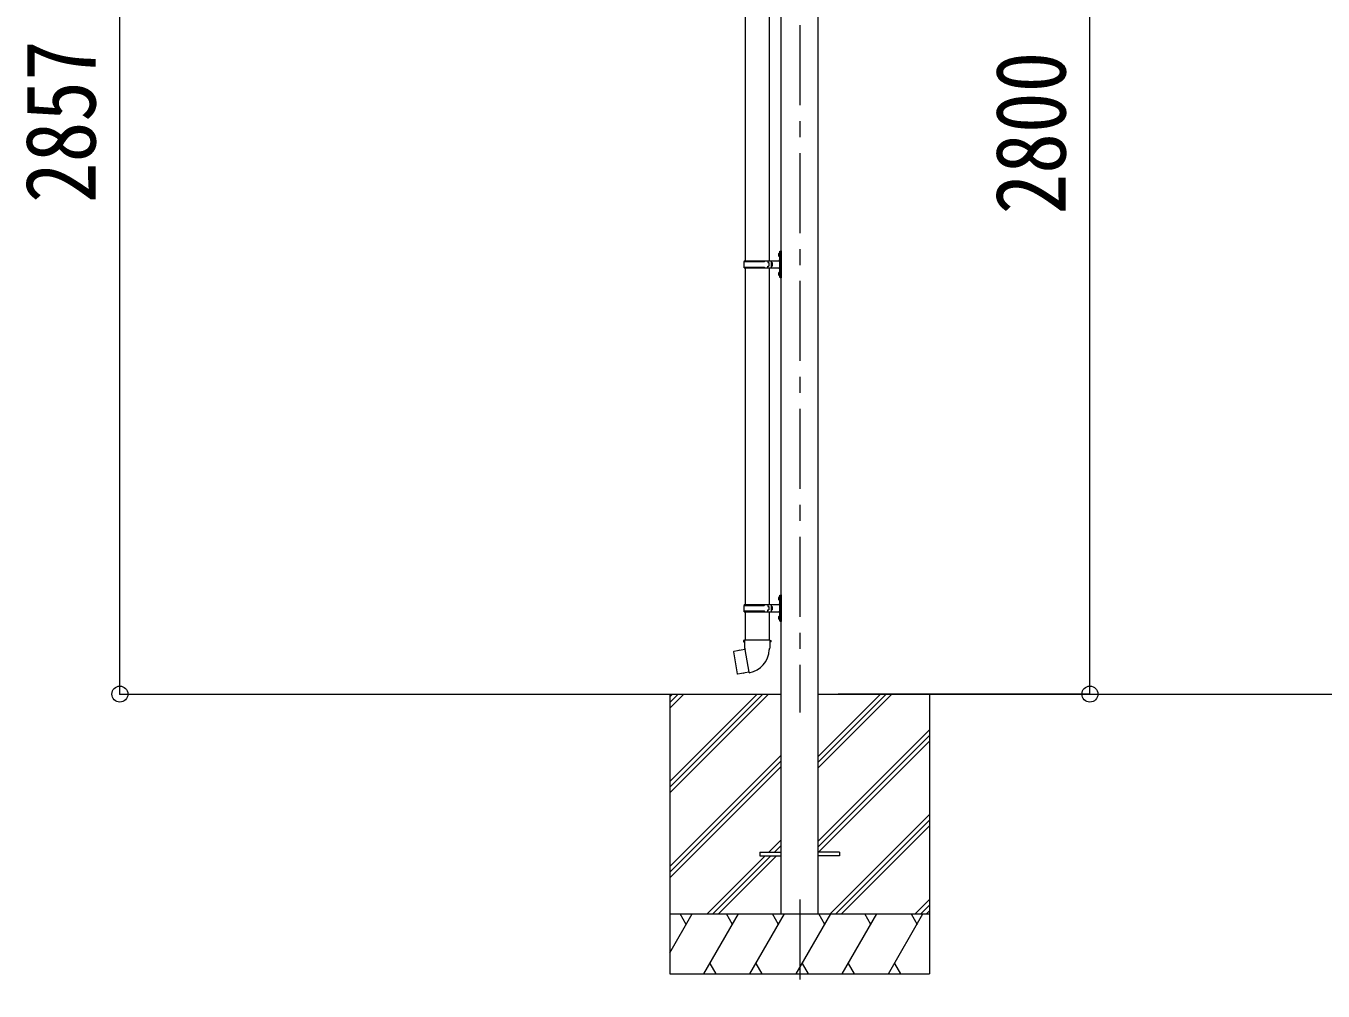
# Model space of a CAD drawing. Units: millimetres at full size, sheet at 1:40. Extents: x -11243 to 11243, y -7760 to 7760.
# Drawn here: x 841 to 4086, y -5032 to -2618 of the extents above; entities that cross this region are included whole.
import ezdxf
from ezdxf.enums import TextEntityAlignment as Align

# ---------------------------------------------------------------- set-up
doc = ezdxf.new("R2010")
doc.units = ezdxf.units.MM
doc.header["$LTSCALE"] = 40
doc.header["$PDMODE"] = 32
doc.header["$PDSIZE"] = 40
doc.linetypes.add('CHAIN1', pattern=[8, 5, -1, 1, -1])
for name, color, linetype, lineweight in [('0-0_0', 7, 'Continuous', 9), ('0-1_本体', 5, 'CHAIN1', 9), ('0-3_ELV2', 4, 'Continuous', 9), ('0-6_OTH_LINE', 6, 'Continuous', 9), ('0-9_OUTLINE', 7, 'Continuous', 9)]:
    doc.layers.add(name, color=color, linetype=linetype, lineweight=lineweight)
doc.styles.add('ＭＳ ゴシック', font='')
doc.styles.get('ＭＳ ゴシック').set_extended_font_data('MS Gothic')

msp = doc.modelspace()

# ---------------------------------------------------------------- linework, layer by layer
at = {"layer": '0-0_0'}
for p, q in [((1375.87, -4289.62), (2730, -4289.62)), ((2451.5, -4289.62), (2451.5, -4989.62)), ((2451.5, -4508.6), (2670.48, -4289.62)), ((2451.5, -4522.74), (2684.62, -4289.62)), ((2451.5, -4536.89), (2698.77, -4289.62)), ((2451.5, -4324.76), (2486.63, -4289.62)), ((2451.5, -4310.61), (2472.49, -4289.62)), ((2451.5, -4296.47), (2458.35, -4289.62)), ((2823, -4473.76), (3007.13, -4289.62)), ((2823, -4459.61), (2992.99, -4289.62)), ((2823, -4445.47), (2978.85, -4289.62)), ((2823, -4289.62), (6030, -4289.62)), ((3101.5, -4289.62), (3101.5, -4989.62)), ((2823, -4657.6), (3101.5, -4379.1)), ((2823, -4671.74), (3101.5, -4393.25)), ((2823.76, -4685.12), (3101.5, -4407.39)), ((2451.5, -4720.73), (2730, -4442.24)), ((2451.5, -4734.88), (2730, -4456.38)), ((2451.5, -4749.02), (2730, -4470.52)), ((2853.11, -4839.62), (3101.5, -4591.23)), ((2867.25, -4839.62), (3101.5, -4605.38)), ((2881.39, -4839.62), (3101.5, -4619.52)), ((2699.24, -4685.12), (2730, -4654.37)), ((2713.39, -4685.12), (2730, -4668.51)), ((2544.74, -4839.62), (2690.24, -4694.12)), ((2558.88, -4839.62), (2704.39, -4694.12)), ((2573.03, -4839.62), (2718.53, -4694.12)), ((3065.24, -4839.62), (3101.5, -4803.37)), ((3079.38, -4839.62), (3101.5, -4817.51)), ((3093.53, -4839.62), (3101.5, -4831.65)), ((2451.5, -4839.62), (3101.5, -4839.62)), ((2451.5, -4936.88), (2507.65, -4839.62)), ((2492.65, -4865.61), (2477.65, -4839.62)), ((2536.52, -4989.62), (2623.12, -4839.62)), ((2608.12, -4865.61), (2593.12, -4839.62)), ((2651.99, -4989.62), (2738.59, -4839.62)), ((2723.59, -4865.61), (2708.59, -4839.62)), ((2767.46, -4989.62), (2854.06, -4839.62)), ((2839.06, -4865.61), (2824.06, -4839.62)), ((2882.93, -4989.62), (2969.53, -4839.62)), ((2954.53, -4865.61), (2939.53, -4839.62)), ((2998.4, -4989.62), (3085, -4839.62)), ((3055, -4839.62), (3070, -4865.61)), ((2551.52, -4963.65), (2566.52, -4989.62)), ((2666.99, -4963.64), (2681.99, -4989.62)), ((2782.46, -4963.64), (2797.46, -4989.62)), ((2897.93, -4963.64), (2912.93, -4989.62)), ((3013.4, -4963.65), (3028.4, -4989.62)), ((2451.5, -4989.62), (3101.5, -4989.62))]:
    msp.add_line(p, q, dxfattribs=at)
at = {"layer": '0-1_本体'}
for p, q in [((2776.5, -1336.2), (2776.5, -4335.48)), ((2776.5, -4803.49), (2776.5, -5032.5))]:
    msp.add_line(p, q, dxfattribs=at)
at = {"layer": '0-3_ELV2'}
for p, q in [((2730, -4839.62), (2730, -1367.35)), ((2823, -4839.62), (2823, -1367.35)), ((2676.5, -4685.12), (2730, -4685.12)), ((2876.5, -4685.12), (2823, -4685.12))]:
    msp.add_line(p, q, dxfattribs=at)
for points in [[(2676.5, -4685.12), (2676.5, -4694.12), (2730, -4694.12)], [(2876.5, -4685.12), (2876.5, -4694.12), (2823, -4694.12)]]:
    msp.add_lwpolyline(points, dxfattribs=at)
at = {"layer": '0-6_OTH_LINE'}
for p, q in [((1075.87, -4289.62), (1075.87, -1432.62)), ((3502.5, -4289.62), (3502.5, -1489.62)), ((1075.87, -4289.62), (1375.87, -4289.62)), ((3502.5, -4289.62), (2873, -4289.62))]:
    msp.add_line(p, q, dxfattribs=at)
for p in [(1075.87, -4289.62), (3502.5, -4289.62)]:
    msp.add_point(p, dxfattribs=at)
at = {"layer": '0-9_OUTLINE'}
for p, q in [((2640.01, -1763.68), (2640.01, -3205.65)), ((2700.01, -1763.68), (2700.01, -3205.65)), ((2637.03, -3207.65), (2687.37, -3207.65)), ((2638.03, -3205.65), (2724.03, -3205.65)), ((2638.03, -3205.65), (2638.03, -3207.65)), ((2697.03, -3205.65), (2697.03, -3210.15)), ((2697.03, -3210.15), (2699.03, -3210.15)), ((2699.03, -3210.15), (2699.03, -3219.15)), ((2705.01, -3205.65), (2705.01, -3223.65)), ((2705.01, -3210.15), (2708.01, -3210.15)), ((2708.01, -3210.15), (2708.01, -3219.15)), ((2723.7, -3188.5), (2725.75, -3189.5)), ((2724.97, -3186.5), (2725.61, -3186.5)), ((2724.97, -3186.5), (2724.97, -3194.8)), ((2724.97, -3194.8), (2725.61, -3194.8)), ((2725.61, -3186.5), (2726.01, -3186.9)), ((2725.75, -3189.5), (2726.36, -3190.65)), ((2726.01, -3182.65), (2729.01, -3181.15)), ((2726.01, -3182.65), (2726.01, -3246.65)), ((2729.01, -3181.15), (2729.01, -3248.15)), ((2729.01, -3181.15), (2730.01, -3181.15)), ((2730.01, -3181.15), (2730.01, -3248.15)), ((2637.03, -3221.65), (2687.37, -3221.65)), ((2638.03, -3223.65), (2638.03, -3221.65)), ((2638.03, -3223.65), (2724.03, -3223.65)), ((2640.01, -3223.65), (2640.01, -4065.62)), ((2697.03, -3223.65), (2697.03, -3219.15)), ((2697.03, -3219.15), (2699.03, -3219.15)), ((2700.01, -3223.65), (2700.01, -4065.62)), ((2705.01, -3219.15), (2708.01, -3219.15)), ((2723.7, -3236.5), (2725.75, -3237.5)), ((2724.97, -3234.5), (2725.61, -3234.5)), ((2724.97, -3234.5), (2724.97, -3242.8)), ((2724.97, -3242.8), (2725.61, -3242.8)), ((2725.61, -3234.5), (2725.61, -3242.8)), ((2725.61, -3234.5), (2726.01, -3234.9)), ((2725.61, -3242.8), (2726.01, -3242.4)), ((2725.75, -3237.5), (2726.36, -3238.65)), ((2726.01, -3246.65), (2729.01, -3248.15)), ((2729.01, -3248.15), (2730.01, -3248.15)), ((2723.7, -4048.47), (2725.75, -4049.47)), ((2724.97, -4046.47), (2725.61, -4046.47)), ((2724.97, -4046.47), (2724.97, -4054.77)), ((2724.97, -4054.77), (2725.61, -4054.77)), ((2725.61, -4046.47), (2726.01, -4046.87)), ((2725.75, -4049.47), (2726.36, -4050.62)), ((2726.01, -4042.62), (2729.01, -4041.12)), ((2726.01, -4042.62), (2726.01, -4106.62)), ((2729.01, -4041.12), (2729.01, -4108.12)), ((2729.01, -4041.12), (2730.01, -4041.12)), ((2730.01, -4041.12), (2730.01, -4108.12)), ((2637.03, -4067.62), (2687.37, -4067.62)), ((2637.03, -4081.62), (2687.37, -4081.62)), ((2638.03, -4065.62), (2724.03, -4065.62)), ((2638.03, -4065.62), (2638.03, -4067.62)), ((2638.03, -4083.62), (2638.03, -4081.62)), ((2638.03, -4083.62), (2724.03, -4083.62)), ((2640.03, -4083.62), (2640.03, -4154.62)), ((2697.03, -4065.62), (2697.03, -4070.12)), ((2697.03, -4070.12), (2699.03, -4070.12)), ((2697.03, -4083.62), (2697.03, -4079.12)), ((2697.03, -4079.12), (2699.03, -4079.12)), ((2699.03, -4070.12), (2699.03, -4079.12)), ((2700.03, -4083.62), (2700.03, -4154.62)), ((2705.01, -4065.62), (2705.01, -4083.62)), ((2705.01, -4070.12), (2708.01, -4070.12)), ((2705.01, -4079.12), (2708.01, -4079.12)), ((2708.01, -4070.12), (2708.01, -4079.12)), ((2723.7, -4096.47), (2725.75, -4097.47)), ((2724.97, -4094.47), (2725.61, -4094.47)), ((2724.97, -4094.47), (2724.97, -4102.77)), ((2724.97, -4102.77), (2725.61, -4102.77)), ((2725.61, -4094.47), (2725.61, -4102.77)), ((2725.61, -4094.47), (2726.01, -4094.87)), ((2725.61, -4102.77), (2726.01, -4102.37)), ((2725.75, -4097.47), (2726.36, -4098.62)), ((2726.01, -4106.62), (2729.01, -4108.12)), ((2729.01, -4108.12), (2730.01, -4108.12)), ((2611.72, -4183.07), (2610.91, -4184.24)), ((2610.91, -4184.24), (2620.53, -4238.8)), ((2639.59, -4177.82), (2611.72, -4183.07)), ((2624.46, -4180.47), (2624.25, -4180.71)), ((2638.33, -4154.62), (2636.18, -4155.4)), ((2636.18, -4155.4), (2636.18, -4159.02)), ((2636.18, -4159.02), (2638.42, -4159.84)), ((2702.03, -4154.62), (2638.33, -4154.62)), ((2638.33, -4154.62), (2638.68, -4174.62)), ((2638.68, -4174.62), (2640.03, -4176.62)), ((2649.94, -4235.12), (2639.81, -4177.65)), ((2639.83, -4176.82), (2639.83, -4177.53)), ((2640.03, -4176.62), (2640, -4176.63)), ((2700.37, -4176.56), (2700.29, -4178.73)), ((2701.68, -4174.62), (2700.37, -4176.56)), ((2702.03, -4154.62), (2701.68, -4174.62)), ((2704.18, -4159.02), (2701.94, -4159.84)), ((2702.03, -4154.62), (2704.18, -4155.4)), ((2704.15, -4155.4), (2704.15, -4159.02)), ((2634.56, -4237.71), (2634.27, -4237.56)), ((2650.25, -4235.88), (2650.01, -4235.22))]:
    msp.add_line(p, q, dxfattribs=at)
for points in [[(2723.7, -3192.8), (2725.75, -3191.8), (2726.36, -3190.65)], [(2725.61, -3186.5), (2725.61, -3194.8), (2726.01, -3194.4)], [(2723.7, -3240.8), (2725.75, -3239.8), (2726.36, -3238.65)], [(2723.7, -4052.77), (2725.75, -4051.77), (2726.36, -4050.62)], [(2725.61, -4046.47), (2725.61, -4054.77), (2726.01, -4054.37)], [(2723.7, -4100.77), (2725.75, -4099.77), (2726.36, -4098.62)], [(2626.71, -4180.25), (2626.43, -4180.1), (2624.46, -4180.47)], [(2649.67, -4235.03), (2621.69, -4239.62), (2620.53, -4238.8)], [(2636.74, -4237.15), (2636.53, -4237.39), (2634.56, -4237.71)]]:
    msp.add_lwpolyline(points, dxfattribs=at)
for centre, radius, start, end in [((2685.78, -3214.65), 49.25, 171.82876, 180.00002), ((2687.37, -3205.65), 2, 270, 359.99998), ((2729.3, -3190.65), 6, 136.21765, 223.78235), ((2724.01, -3203.65), 2, 270, 359.99998), ((2685.78, -3214.65), 49.25, 180.00002, 188.17127), ((2687.37, -3223.65), 2, 0.00005, 90.00004), ((2729.3, -3238.65), 6, 136.21765, 223.78235), ((2724.01, -3225.65), 2, 0.00005, 90.00004), ((2729.3, -4050.62), 6, 136.21765, 223.78235), ((2685.78, -4074.62), 49.25, 171.82876, 180.00002), ((2685.78, -4074.62), 49.25, 180.00002, 188.17127), ((2687.37, -4065.62), 2, 270, 359.99998), ((2687.37, -4083.62), 2, 0.00005, 90.00004), ((2724.01, -4063.62), 2, 270, 359.99998), ((2724.01, -4085.62), 2, 0.00005, 90.00004), ((2729.3, -4098.62), 6, 136.21765, 223.78235), ((2639.53, -4177.53), 0.3, 280.66842, 0), ((2640.03, -4176.82), 0.2, 100, 180), ((2640.03, -4176.62), 60.3, 279.96938, 358), ((2649.72, -4235.32), 0.3, 20, 99.33158), ((2650.43, -4235.81), 0.2, 200, 279.96938)]:
    msp.add_arc(centre, radius, start, end, dxfattribs=at)

# ---------------------------------------------------------------- texts
at = {"layer": '0-6_OTH_LINE', "color": 7, "style": 'ＭＳ ゴシック', "width": 0.85}
for s, p in [('2857', (1067.87, -3061.12)), ('2800', (3494.5, -3089.62))]:
    msp.add_text(s, height=176, rotation=90, dxfattribs=at).set_placement(p, align=Align.BOTTOM_LEFT)

doc.saveas('drawing.dxf')
